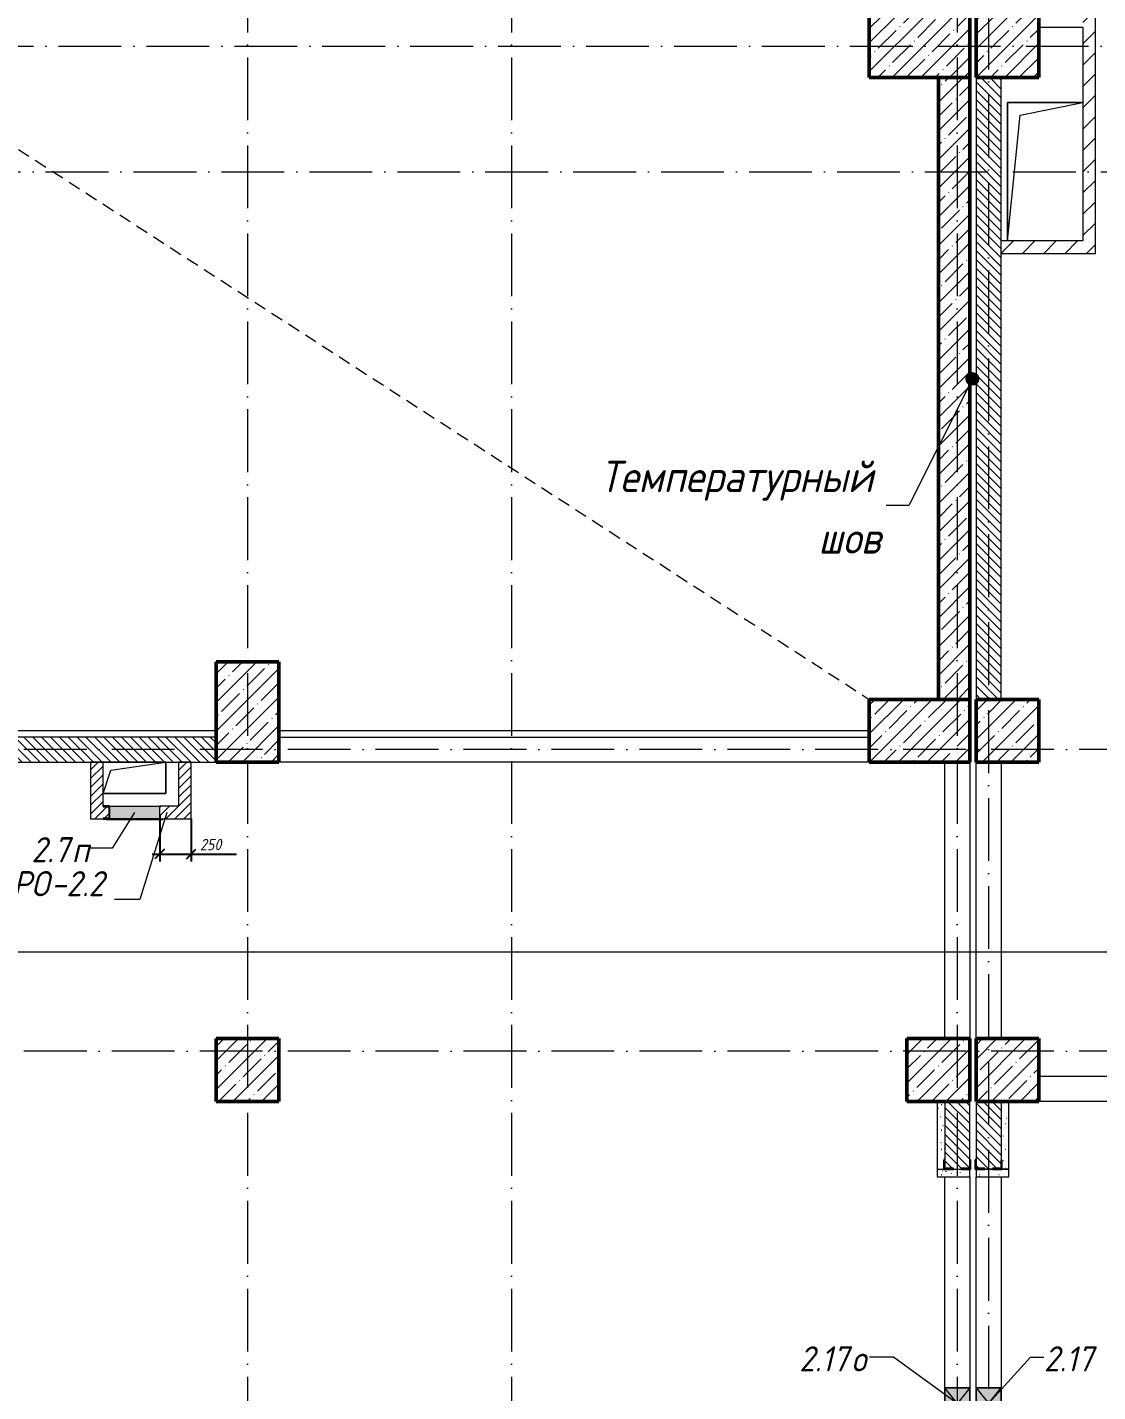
# Model space of a CAD drawing. Header units: millimetres. Extents: x -401725 to 250493, y 305116 to 802890.
# Drawn here: x 51537 to 60059, y 386775 to 397636 of the extents above; entities that cross this region are included whole.
import ezdxf

# ---------------------------------------------------------------- set-up
doc = ezdxf.new("R2010")
doc.units = ezdxf.units.MM
doc.linetypes.add('200_ШТРИХ_ш1п0_6_', pattern=[160, 100, -60])
doc.linetypes.add('50_200_ШТРИХ_1Т_ш5_п1_п1_', pattern=[700, 500, -100, 0, -100])
for name, color, linetype, lineweight in [('A-____-____-DIMS', 7, 'Continuous', 9), ('A-DETL-____-OTLN-3', 7, '200_ШТРИХ_ш1п0_6_', 9), ('A-DETL-GENF-OTLN', 7, 'Continuous', 9), ('A-FLOR-____-OTLN', 7, 'Continuous', 9), ('A-GENM-____-IDEN', 7, 'Continuous', 9), ('A-GENM-____-MCUT', 7, 'Continuous', 25), ('A-GENM-____-OTLN', 7, 'Continuous', 9), ('A-GENM-____-OTLN-1', 7, 'Continuous', 25), ('A-GLAZ-____-IDEN', 7, 'Continuous', 9), ('A-GLAZ-____-OTLN', 7, 'Continuous', 9), ('A-WALL-____-MCUT', 7, 'Continuous', 13), ('A-WALL-____-MCUT-2', 7, 'Continuous', 50), ('A-WALL-____-PATT-1', 7, 'Continuous', 9), ('A-WALL-FNSH-MCUT-1', 7, 'Continuous', 9), ('G-____-____-TEXT', 7, 'Continuous', 9), ('I-WALL-____-OTLN', 7, 'Continuous', 9), ('S-COLS-____-MCUT', 7, 'Continuous', 50), ('S-COLS-____-OTLN', 7, 'Continuous', 9), ('S-GRID-____-OTLN-1', 7, '50_200_ШТРИХ_1Т_ш5_п1_п1_', 9)]:
    doc.layers.add(name, color=color, linetype=linetype, lineweight=lineweight)
for name, color, linetype, lineweight, true_color in [('A-GLAZ-____-OTLN-1', 7, 'Continuous', 9, 0xc0c0c0), ('A-WALL-____-PATT-2', 7, 'Continuous', 9, 0x787878), ('G-____-____-SYMB-1', 9, 'Continuous', 9, 0x808080)]:
    doc.layers.add(name, color=color, linetype=linetype, lineweight=lineweight, true_color=true_color)
doc.styles.add('ISOCPEUR_I_11', font='isocpeui.ttf', dxfattribs={"width": 0.9, "height": 200})
doc.styles.add('ISOCPEUR_I_7', font='isocpeui.ttf', dxfattribs={"width": 0.9, "height": 90})
doc.styles.add('ISOCPEUR_I_9', font='isocpeui.ttf', dxfattribs={"width": 0.9, "height": 250})
doc.dimstyles.new('ISO-1_8_0_9К_СРЕДНИЙ_Кладочные_1', dxfattribs={"dimscale": 304.8, "dimtxt": 89.638306, "dimasz": 0.246063, "dimexe": 0.19685, "dimexo": 0, "dimgap": 0, "dimtad": 1, "dimdec": 3, "dimrnd": 0.001, "dimdsep": 46, "dimtxsty": 'ISOCPEUR_I_7', "dimblk1": 'OBLIQUE', "dimblk2": 'OBLIQUE', "dimsah": 1, "dimcen": 0.09, "dimdle": 0.19685, "dimazin": 0, "dimtfac": 1, "dimtdec": 4, "dimtix": 1, "dimtmove": 0, "dimatfit": 3, "dimfxl": 1, "dimtvp": 1, "dimtolj": 1, "dimtzin": 0, "dimarcsym": 2})
pattern_1 = [(45, (-15659.08, 321904.697), (-35.35534, 35.35534), [])]
pattern_2 = [(135, (-15659.08, 321904.697), (-35.35534, -35.35534), [])]
pattern_3 = [(45, (-15659.08, 321904.7), (-84.85281, 84.85281), [])]
pattern_4 = [(0, (-15659.08, 321904.697), (203.2, 50.8), [3.353, -149.047, 3.353, -149.047, -812.8]), (0, (-15659.08, 321904.697), (203.2, 50.8), [-304.8, 3.353, -301.447, 3.353, -149.047, -355.6]), (0, (-15659.08, 321904.697), (203.2, 50.8), [-762, 3.353, -98.247, 3.353, -250.647]), (120, (-15582.88, 321930.097), (-145.59409, 150.576362), [3.353, -149.047, 3.353, -149.047, -812.8]), (120, (-15582.88, 321930.097), (-145.59409, 150.576362), [-304.8, 3.353, -301.447, 3.353, -149.047, -355.6]), (120, (-15582.88, 321930.097), (-145.59409, 150.576362), [-762, 3.353, -98.247, 3.353, -250.647]), (240, (-15557.48, 322031.697), (-57.60591, -201.376362), [3.353, -149.047, 3.353, -149.047, -812.8]), (240, (-15557.48, 322031.697), (-57.60591, -201.376362), [-304.8, 3.353, -301.447, 3.353, -149.047, -355.6]), (240, (-15557.48, 322031.697), (-57.60591, -201.376362), [-762, 3.353, -98.247, 3.353, -250.647])]

# ---------------------------------------------------------------- blocks, each defined once
blk = doc.blocks.new('BSC_Колонна _Прямоугольная - 500х800-V83-АР1_План отверстий 2 этажа в осях 1-64_Ю-ЯЯ')
at = {"layer": 'S-COLS-____-OTLN'}
h = blk.add_hatch(dxfattribs=at)
h.set_pattern_fill('FP_96', color=256, style=0, pattern_type=2)
h.set_pattern_definition([(315, (-75581.04, 74300), (114.04925, 114.04925), []), (315, (-75581.04, 74185.95), (114.04925, 114.04925), [201.613, -40.323, 3.353, -36.97])])
h.paths.add_polyline_path([(-250, 400), (-250, -400), (250, -400), (250, 400)], flags=0)
at = {"layer": 'S-COLS-____-MCUT'}
for p, q in [((250, 400), (-250, 400)), ((-250, 400), (-250, -400)), ((250, -400), (250, 400)), ((-250, -400), (250, -400))]:
    blk.add_line(p, q, dxfattribs=at)
blk = doc.blocks.new('BSC_Колонна _Прямоугольная - 500х800-V84-АР1_План отверстий 2 этажа в осях 1-64_Ю-ЯЯ')
at = {"layer": 'S-COLS-____-OTLN'}
h = blk.add_hatch(dxfattribs=at)
h.set_pattern_fill('FP_97', color=256, style=0, pattern_type=2)
h.set_pattern_definition([(315, (-70131.04, 74300), (114.04925, 114.04925), []), (315, (-70131.04, 74185.95), (114.04925, 114.04925), [201.613, -40.323, 3.353, -36.97])])
h.paths.add_polyline_path([(-250, -400), (250, -400), (250, 400), (-250, 400), (-250, 80)], flags=0)
at = {"layer": 'S-COLS-____-MCUT'}
for p, q in [((250, 400), (-250, 400)), ((-250, 400), (-250, -400)), ((250, -400), (250, 400)), ((-250, -400), (250, -400))]:
    blk.add_line(p, q, dxfattribs=at)
blk = doc.blocks.new('BSC_Колонна _Прямоугольная - 500х800-V88-АР1_План отверстий 2 этажа в осях 1-64_Ю-ЯЯ')
at = {"layer": 'S-COLS-____-OTLN'}
h = blk.add_hatch(dxfattribs=at)
h.set_pattern_fill('FP_101', color=256, style=0, pattern_type=2)
h.set_pattern_definition([(225, (68950, 70281.04), (114.04925, -114.04925), []), (225, (68835.95, 70281.04), (114.04925, -114.04925), [201.613, -40.323, 3.353, -36.97])])
h.paths.add_polyline_path([(250, 400), (-250, 400), (-250, -400), (250, -400)], flags=0)
at = {"layer": 'S-COLS-____-MCUT'}
for p, q in [((250, 400), (-250, 400)), ((-250, 400), (-250, -400)), ((250, -400), (250, 400)), ((-250, -400), (250, -400))]:
    blk.add_line(p, q, dxfattribs=at)
blk = doc.blocks.new('BSC_Колонна _Прямоугольная - 500х500-V93-АР1_План отверстий 2 этажа в осях 1-64_Ю-ЯЯ')
at = {"layer": 'S-COLS-____-OTLN'}
h = blk.add_hatch(dxfattribs=at)
h.set_pattern_fill('FP_106', color=256, style=0, pattern_type=2)
h.set_pattern_definition([(45, (-75000, -75581.04), (-114.04925, 114.04925), []), (45, (-74885.95, -75581.04), (-114.04925, 114.04925), [201.613, -40.323, 3.353, -36.97])])
h.paths.add_polyline_path([(-250, -250), (250, -250), (250, 250), (-250, 250)], flags=0)
at = {"layer": 'S-COLS-____-MCUT'}
for p, q in [((250, 250), (-250, 250)), ((-250, 250), (-250, -250)), ((250, -250), (250, 250)), ((-250, -250), (250, -250))]:
    blk.add_line(p, q, dxfattribs=at)
blk = doc.blocks.new('BSC_Колонна _Прямоугольная - 500х500-V94-АР1_План отверстий 2 этажа в осях 1-64_Ю-ЯЯ')
at = {"layer": 'S-COLS-____-OTLN'}
h = blk.add_hatch(dxfattribs=at)
h.set_pattern_fill('FP_107', color=256, style=0, pattern_type=2)
h.set_pattern_definition([(45, (-75000, -70131.04), (-114.04925, 114.04925), []), (45, (-74885.95, -70131.04), (-114.04925, 114.04925), [201.613, -40.323, 3.353, -36.97])])
h.paths.add_polyline_path([(-250, -250), (250, -250), (250, 250), (-250, 250), (-250, 9)], flags=0)
at = {"layer": 'S-COLS-____-MCUT'}
for p, q in [((250, 250), (-250, 250)), ((-250, 250), (-250, -250)), ((250, -250), (250, 250)), ((-250, -250), (250, -250))]:
    blk.add_line(p, q, dxfattribs=at)
blk = doc.blocks.new('BSC_Колонна _Прямоугольная - 500х500-V144-АР1_План отверстий 2 этажа в осях 1-64_Ю-ЯЯ')
at = {"layer": 'S-COLS-____-OTLN'}
h = blk.add_hatch(dxfattribs=at)
h.set_pattern_fill('FP_157', color=256, style=0, pattern_type=2)
h.set_pattern_definition([(45, (-75000, -67431.04), (-114.04925, 114.04925), []), (45, (-74885.95, -67431.04), (-114.04925, 114.04925), [201.613, -40.323, 3.353, -36.97])])
h.paths.add_polyline_path([(-250, -250), (250, -250), (250, 250), (-250, 250)], flags=0)
at = {"layer": 'S-COLS-____-MCUT'}
for p, q in [((250, 250), (-250, 250)), ((-250, 250), (-250, -250)), ((250, -250), (250, 250)), ((-250, -250), (250, -250))]:
    blk.add_line(p, q, dxfattribs=at)
blk = doc.blocks.new('BSC_Колонна _Прямоугольная - 500х500-V145-АР1_План отверстий 2 этажа в осях 1-64_Ю-ЯЯ')
at = {"layer": 'S-COLS-____-OTLN'}
h = blk.add_hatch(dxfattribs=at)
h.set_pattern_fill('FP_158', color=256, style=0, pattern_type=2)
h.set_pattern_definition([(45, (-74450, -67431.04), (-114.04925, 114.04925), []), (45, (-74335.95, -67431.04), (-114.04925, 114.04925), [201.613, -40.323, 3.353, -36.97])])
h.paths.add_polyline_path([(-250, -250), (250, -250), (250, 250), (-250, 250)], flags=0)
at = {"layer": 'S-COLS-____-MCUT'}
for p, q in [((250, 250), (-250, 250)), ((-250, 250), (-250, -250)), ((250, -250), (250, 250)), ((-250, -250), (250, -250))]:
    blk.add_line(p, q, dxfattribs=at)
blk = doc.blocks.new('BSC_Колонна _Прямоугольная - 500х500-V146-АР1_План отверстий 2 этажа в осях 1-64_Ю-ЯЯ')
at = {"layer": 'S-COLS-____-OTLN'}
h = blk.add_hatch(dxfattribs=at)
h.set_pattern_fill('FP_159', color=256, style=0, pattern_type=2)
h.set_pattern_definition([(45, (-68950, -67431.04), (-114.04925, 114.04925), []), (45, (-68835.95, -67431.04), (-114.04925, 114.04925), [201.613, -40.323, 3.353, -36.97])])
h.paths.add_polyline_path([(-250, -250), (250, -250), (250, 250), (-250, 250)], flags=0)
at = {"layer": 'S-COLS-____-MCUT'}
for p, q in [((250, 250), (-250, 250)), ((-250, 250), (-250, -250)), ((250, -250), (250, 250)), ((-250, -250), (250, -250))]:
    blk.add_line(p, q, dxfattribs=at)
blk = doc.blocks.new('Фахверк_СКБ_Уголок - 200_3550-28267367-АР1_План отверстий 2 этажа в осях 1-64_Ю-ЯЯ')
at = {"layer": 'A-GENM-____-MCUT'}
for p, q in [((200, 156), (125, 156)), ((125, 156), (125, 81)), ((131, 81), (131, 150)), ((131, 150), (200, 150)), ((200, 150), (200, 156)), ((125, 81), (131, 81)), ((131, 19), (125, 19)), ((125, 19), (125, -56)), ((131, -50), (131, 19)), ((125, -56), (200, -56)), ((200, -50), (131, -50)), ((200, -56), (200, -50))]:
    blk.add_line(p, q, dxfattribs=at)
blk = doc.blocks.new('AR_Отверстие Ниша - Лючок-32403922-АР1_План отверстий 2 этажа в осях 1-64_Ю-ЯЯ')
at = {"layer": 'A-GLAZ-____-OTLN'}
blk.add_hatch(color=256, dxfattribs=at).paths.add_polyline_path([(-200, 50), (-200, -50), (200, -50), (200, 50)], flags=0)
for p, q in [((-200, 50), (200, 50)), ((-200, -50), (-200, 50)), ((200, -50), (-200, -50))]:
    blk.add_line(p, q, dxfattribs=at)
blk = doc.blocks.new('Л_Общий_Лючок - Лючок-29741325-АР1_План отверстий 2 этажа в осях 1-64_Ю-ЯЯ')
at = {"layer": 'A-GLAZ-____-OTLN-1'}
blk.add_hatch(color=256, dxfattribs=at).paths.add_polyline_path([(-3, -6), (424, -6), (424, 0), (-24, 0), (-24, -6)], flags=0)
at = {"layer": 'A-GLAZ-____-OTLN'}
for p, q in [((-24, 0), (-24, -6)), ((424, 0), (424, -6)), ((-24, -6), (424, -6))]:
    blk.add_line(p, q, dxfattribs=at)
blk = doc.blocks.new('154_Фахверк_СКБ_Швеллер - Тип_100_3960_зеркало-29769493-АР1_План отверстий 2 этажа в осях 1-64_Ю-ЯЯ')
at = {"layer": 'A-GENM-____-MCUT'}
for p, q in [((175, 50), (125, 50)), ((125, 50), (125, -50)), ((128, 47), (175, 47)), ((128, -47), (128, 47)), ((175, 47), (175, 50)), ((125, -50), (175, -50)), ((175, -47), (128, -47)), ((175, -50), (175, -47))]:
    blk.add_line(p, q, dxfattribs=at)
blk = doc.blocks.new('AR_Отверстие прямоугольное _в плите_ - AR_Отверстие прямоугольное _в плите_-V163-АР1_План отверстий 2 этажа в осях 1-64_Ю-ЯЯ')
at = {"layer": 'A-GENM-____-OTLN'}
for p, q in [((250, 125), (-250, 125)), ((-188, 63), (250, 125)), ((250, -125), (250, 125)), ((-250, -125), (-188, 63)), ((-250, -125), (250, -125))]:
    blk.add_line(p, q, dxfattribs=at)
blk = doc.blocks.new('AR_Отверстие прямоугольное _в плите_ - AR_Отверстие прямоугольное _в плите_-V198-АР1_План отверстий 2 этажа в осях 1-64_Ю-ЯЯ')
at = {"layer": 'A-GENM-____-OTLN'}
for p, q in [((300, 550), (-300, 550)), ((-300, 550), (-300, -550)), ((-200, 450), (300, 550)), ((-300, -550), (-200, 450))]:
    blk.add_line(p, q, dxfattribs=at)
blk = doc.blocks.new('AR_Отверстие прямоугольное _в стене__БезПР - AR_Отверстие прямоугольное _в стене__БезПР-36392898-АР1_План отверстий 2 этажа в осях 1-64_Ю-ЯЯ')
at = {"layer": 'A-GLAZ-____-OTLN'}
blk.add_hatch(color=256, dxfattribs=at).paths.add_polyline_path([(125, 100), (-125, 100), (-125, -100), (125, -100)], flags=0)
at = {"layer": 'A-DETL-GENF-OTLN'}
for p, q in [((-125, -100), (-125, 100)), ((-125, 100), (125, 100)), ((125, 100), (-125, -100)), ((-125, 100), (125, -100)), ((125, 100), (-125, 100)), ((-125, 100), (-125, -100)), ((125, 100), (125, -100)), ((125, -100), (125, 100)), ((125, -100), (-125, -100)), ((-125, -100), (125, -100))]:
    blk.add_line(p, q, dxfattribs=at)
blk = doc.blocks.new('_Oblique')
at = {"color": 0, "linetype": 'ByBlock', "lineweight": -2}
blk.add_line((-0.5, -0.5), (0.5, 0.5), dxfattribs=at)
blk = doc.blocks.new('*D9021')
at = {"layer": 'A-____-____-DIMS', "color": 0, "lineweight": -2, "transparency": 16777216}
for p, q in [((52591, 391373), (52591, 390995)), ((52841, 391336), (52841, 390995)), ((52531, 391055), (52841, 391055)), ((52841, 391055), (53203, 391055))]:
    blk.add_line(p, q, dxfattribs=at)
at = {"layer": 'Defpoints', "color": 0, "transparency": 16777216}
for p in [(52591, 391373), (52841, 391336), (52841, 391055)]:
    blk.add_point(p, dxfattribs=at)
at = {"layer": 'A-____-____-DIMS', "color": 0, "lineweight": -2, "transparency": 16777216, "xscale": 75, "yscale": 75, "zscale": 75, "rotation": 180}
blk.add_blockref('_Oblique', (52591, 391055), dxfattribs=at)
at = {"layer": 'A-____-____-DIMS', "color": 0, "lineweight": -2, "transparency": 16777216, "xscale": 75, "yscale": 75, "zscale": 75}
blk.add_blockref('_Oblique', (52841, 391055), dxfattribs=at)
at = {"layer": 'A-____-____-DIMS', "color": 0, "transparency": 16777216, "insert": (52912, 391175), "char_height": 90, "width": 409.58, "attachment_point": 1, "line_spacing_factor": 1.149209, "style": 'ISOCPEUR_I_7'}
blk.add_mtext('\\A1;250', dxfattribs=at)

msp = doc.modelspace()

# ---------------------------------------------------------------- hatches: boundary and pattern name
at = {"layer": 'A-WALL-____-PATT-1'}
h = msp.add_hatch(dxfattribs=at)
h.set_pattern_fill('FP_4', color=256, style=0, pattern_type=2)
h.set_pattern_definition(pattern_3)
h.paths.add_polyline_path([(59940.9187, 395835.7392), (60040.9187, 395835.7392), (60040.9187, 397735.7392), (59940.9187, 397735.7392), (59940.9187, 395935.7392)], flags=0)
h = msp.add_hatch(dxfattribs=at)
h.set_pattern_fill('FP_13', color=256, style=0, pattern_type=2)
h.set_pattern_definition([(45, (-15659.08, 321904.7), (-114.04925, 114.04925), []), (45, (-15545.03, 321904.7), (-114.04925, 114.04925), [201.612, -40.322, 3.353, -36.97])])
h.paths.add_polyline_path([(59040.9187, 392285.7392), (59040.9187, 397235.7392), (58790.9187, 397235.7392), (58790.9187, 392285.7392)], flags=0)
h = msp.add_hatch(dxfattribs=at)
h.set_pattern_fill('FP_6', color=256, style=0, pattern_type=2)
h.set_pattern_definition(pattern_2)
h.paths.add_polyline_path([(59290.9187, 392285.7392), (59290.9187, 397235.7392), (59090.9187, 397235.7392), (59090.9187, 392285.7392)], flags=0)
h = msp.add_hatch(dxfattribs=at)
h.set_pattern_fill('FP_4', color=256, style=0, pattern_type=2)
h.set_pattern_definition(pattern_3)
h.paths.add_polyline_path([(59940.9187, 395835.7392), (59940.9187, 395935.7392), (59290.9187, 395935.7392), (59290.9187, 395835.7392)], flags=0)
h = msp.add_hatch(dxfattribs=at)
h.set_pattern_fill('FP_6', color=256, style=0, pattern_type=2)
h.set_pattern_definition(pattern_2)
h.paths.add_polyline_path([(53040.9187, 391785.7392), (53040.9187, 391985.7392), (47590.9187, 391985.7392), (47590.9187, 391785.7392), (51490.763, 391785.7392)], flags=0)
h = msp.add_hatch(dxfattribs=at)
h.set_pattern_fill('FP_5', color=256, style=0, pattern_type=2)
h.set_pattern_definition(pattern_1)
h.paths.add_polyline_path([(52140.9187, 391435.7392), (52140.9187, 391785.7392), (52040.9187, 391785.7392), (52040.9187, 391435.7392)], flags=0)
h = msp.add_hatch(dxfattribs=at)
h.set_pattern_fill('FP_5', color=256, style=0, pattern_type=2)
h.set_pattern_definition(pattern_1)
h.paths.add_polyline_path([(52840.9187, 391335.7392), (52840.9187, 391785.7392), (52740.9187, 391785.7392), (52740.9187, 391335.7392)], flags=0)
h = msp.add_hatch(dxfattribs=at)
h.set_pattern_fill('FP_5', color=256, style=0, pattern_type=2)
h.set_pattern_definition(pattern_1)
h.paths.add_polyline_path([(52140.9187, 391335.7392), (52140.9187, 391338.7392), (52187.9187, 391338.7392), (52187.9187, 391432.7392), (52140.9187, 391432.7392), (52140.9187, 391435.7392), (52040.9187, 391435.7392), (52040.9187, 391335.7392)], flags=0)
h.paths.add_polyline_path([(52740.9187, 391335.7392), (52740.9187, 391435.7392), (52590.9187, 391435.7392), (52590.9187, 391335.7392)], flags=0)
h = msp.add_hatch(dxfattribs=at)
h.set_pattern_fill('FP_6', color=256, style=0, pattern_type=2)
h.set_pattern_definition(pattern_2)
h.paths.add_polyline_path([(59040.9187, 385085.7392), (59040.9187, 386319.7392), (58971.9187, 386319.7392), (58971.9187, 386325.7392), (58909.9187, 386325.7392), (58909.9187, 386319.7392), (58840.9187, 386319.7392), (58840.9187, 385085.7392)], flags=0)
h.paths.add_polyline_path([(58971.9187, 388545.7392), (58971.9187, 388551.7392), (59040.9187, 388551.7392), (59040.9187, 389085.7392), (58840.9187, 389085.7392), (58840.9187, 388551.7392), (58909.9187, 388551.7392), (58909.9187, 388545.7392)], flags=0)
h = msp.add_hatch(dxfattribs=at)
h.set_pattern_fill('FP_6', color=256, style=0, pattern_type=2)
h.set_pattern_definition(pattern_2)
h.paths.add_polyline_path([(59290.9187, 385085.7392), (59290.9187, 386319.7392), (59221.9187, 386319.7392), (59221.9187, 386325.7392), (59159.9187, 386325.7392), (59159.9187, 386319.7392), (59090.9187, 386319.7392), (59090.9187, 385085.7392)], flags=0)
h.paths.add_polyline_path([(59221.9187, 388545.7392), (59221.9187, 388551.7392), (59290.9187, 388551.7392), (59290.9187, 389085.7392), (59090.9187, 389085.7392), (59090.9187, 388551.7392), (59159.9187, 388551.7392), (59159.9187, 388545.7392)], flags=0)
at = {"layer": 'A-WALL-____-PATT-2'}
h = msp.add_hatch(dxfattribs=at)
h.set_pattern_fill('FP_165', color=256, style=0, pattern_type=2)
h.set_pattern_definition(pattern_4)
h.paths.add_polyline_path([(58840.9187, 385085.7392), (58840.9187, 386250.7392), (58834.9187, 386250.7392), (58834.9187, 386325.7392), (58780.9187, 386325.7392), (58780.9187, 385085.7392)], flags=0)
h.paths.add_polyline_path([(58780.9187, 388545.7392), (58834.9187, 388545.7392), (58834.9187, 388620.7392), (58840.9187, 388620.7392), (58840.9187, 389085.7392), (58780.9187, 389085.7392), (58780.9187, 388551.7392)], flags=0)
h = msp.add_hatch(dxfattribs=at)
h.set_pattern_fill('FP_165', color=256, style=0, pattern_type=2)
h.set_pattern_definition(pattern_4)
h.paths.add_polyline_path([(59296.9187, 386185.7392), (59350.9187, 386185.7392), (59350.9187, 386325.7392), (59296.9187, 386325.7392), (59296.9187, 386250.7392), (59290.9187, 386250.7392), (59290.9187, 386185.7392)], flags=0)
h.paths.add_polyline_path([(59296.9187, 388545.7392), (59350.9187, 388545.7392), (59350.9187, 389085.7392), (59290.9187, 389085.7392), (59290.9187, 388620.7392), (59296.9187, 388620.7392), (59296.9187, 388551.7392)], flags=0)
h = msp.add_hatch(dxfattribs=at)
h.set_pattern_fill('FP_165', color=256, style=0, pattern_type=2)
h.set_pattern_definition(pattern_4)
h.paths.add_polyline_path([(58840.9187, 388485.7392), (59040.9187, 388485.7392), (59040.9187, 388545.7392), (58780.9187, 388545.7392), (58780.9187, 388485.7392), (58834.9187, 388485.7392)], flags=0)
h = msp.add_hatch(dxfattribs=at)
h.set_pattern_fill('FP_165', color=256, style=0, pattern_type=2)
h.set_pattern_definition(pattern_4)
h.paths.add_polyline_path([(59296.9187, 388485.7392), (59350.9187, 388485.7392), (59350.9187, 388545.7392), (59090.9187, 388545.7392), (59090.9187, 388485.7392), (59290.9187, 388485.7392)], flags=0)
at = {"layer": 'G-____-____-TEXT'}
h = msp.add_hatch(color=256, dxfattribs=at)
edge = h.paths.add_edge_path(flags=0)
edge.add_arc((59061.429, 394837.038), 50, 0, 360)

# ---------------------------------------------------------------- linework, layer by layer
at = {"layer": 'A-DETL-____-OTLN-3'}
msp.add_line((35340.9187, 407085.7392), (58240.9187, 392285.7392), dxfattribs=at)
at = {"layer": 'A-FLOR-____-OTLN'}
for p, q in [((59340.9187, 397035.7392), (59940.9187, 397035.7392)), ((59340.9187, 395935.7392), (59340.9187, 397035.7392)), ((53040.9187, 392035.7392), (47590.9187, 392035.7392)), ((58240.9187, 392035.7392), (53540.9187, 392035.7392)), ((52140.9187, 391785.3917), (52640.9187, 391785.3917)), ((52640.9187, 391785.3917), (52640.9187, 391535.3917)), ((52640.9187, 391535.3917), (52140.9187, 391535.3917))]:
    msp.add_line(p, q, dxfattribs=at)
at = {"layer": 'A-GENM-____-IDEN'}
for p, q in [((52647.8624, 391385.7392), (52433.8518, 390691.7186)), ((52433.8518, 390691.7186), (52231.8717, 390691.7186))]:
    msp.add_line(p, q, dxfattribs=at)
at = {"layer": 'A-GLAZ-____-IDEN'}
for p, q in [((52390.9187, 391385.7392), (52212.4589, 391101.686)), ((52212.4589, 391101.686), (52033.999, 391101.686)), ((58433.2326, 387048.8282), (58241.9415, 387048.8282)), ((58940.9187, 386680.7392), (58433.2326, 387048.8282)), ((59190.9187, 386680.7392), (59524.6139, 387048.8282)), ((59524.6139, 387048.8282), (59630.9338, 387048.8282))]:
    msp.add_line(p, q, dxfattribs=at)
at = {"layer": 'A-WALL-____-MCUT'}
for p, q in [((59090.9187, 397235.7392), (59090.9187, 392285.7392)), ((59290.9187, 392285.7392), (59290.9187, 397235.7392)), ((53040.9187, 391985.7392), (47590.9187, 391985.7392)), ((47590.9187, 391785.7392), (53040.9187, 391785.7392)), ((58840.9187, 389085.7392), (58840.9187, 388620.7392)), ((59040.9187, 388620.7392), (59040.9187, 389085.7392)), ((59090.9187, 389085.7392), (59090.9187, 388620.7392)), ((59290.9187, 389085.7392), (59290.9187, 389085.7392)), ((59290.9187, 389085.7392), (59290.9187, 388620.7392)), ((58909.9187, 388545.7392), (58971.9187, 388545.7392)), ((59159.9187, 388545.7392), (59221.9187, 388545.7392))]:
    msp.add_line(p, q, dxfattribs=at)
at = {"layer": 'A-WALL-____-MCUT-2'}
for p, q in [((58790.9187, 397235.7392), (58790.9187, 392285.7392)), ((59040.9187, 392285.7392), (59040.9187, 397235.7392))]:
    msp.add_line(p, q, dxfattribs=at)
at = {"layer": 'A-WALL-FNSH-MCUT-1'}
for p, q in [((60040.9187, 395835.7392), (60040.9187, 397735.7392)), ((59590.9187, 397635.7392), (59940.9187, 397635.7392)), ((59940.9187, 397635.7392), (59940.9187, 395935.7392)), ((59940.9187, 395935.7392), (59290.9187, 395935.7392)), ((59290.9187, 395835.7392), (60040.9187, 395835.7392)), ((52140.9187, 391785.7392), (52040.9187, 391785.7392)), ((52040.9187, 391785.7392), (52040.9187, 391335.7392)), ((52140.9187, 391435.7392), (52140.9187, 391785.7392)), ((52740.9187, 391785.7392), (52740.9187, 391435.7392)), ((52840.9187, 391785.7392), (52740.9187, 391785.7392)), ((52840.9187, 391335.7392), (52840.9187, 391785.7392)), ((52740.9187, 391435.7392), (52590.9187, 391435.7392)), ((52040.9187, 391335.7392), (52140.9187, 391335.7392)), ((52590.9187, 391335.7392), (52840.9187, 391335.7392)), ((58780.9187, 389085.7392), (58780.9187, 388485.7392)), ((59350.9187, 388545.7392), (59350.9187, 389085.7392)), ((58780.9187, 388545.7392), (58834.9187, 388545.7392)), ((59040.9187, 388485.7392), (59040.9187, 388545.7392)), ((59090.9187, 388545.7392), (59090.9187, 388485.7392)), ((59221.9187, 388545.7392), (59159.9187, 388545.7392)), ((59296.9187, 388545.7392), (59350.9187, 388545.7392)), ((59350.9187, 388545.7392), (59296.9187, 388545.7392)), ((59350.9187, 388485.7392), (59350.9187, 388545.7392)), ((58780.9187, 388485.7392), (59040.9187, 388485.7392)), ((59090.9187, 388485.7392), (59350.9187, 388485.7392))]:
    msp.add_line(p, q, dxfattribs=at)
at = {"layer": 'G-____-____-SYMB-1'}
msp.add_line((-20469.6177, 390275.7392), (89011.1097, 390275.7392), dxfattribs=at)
at = {"layer": 'G-____-____-TEXT'}
for p, q in [((59061.429, 394837.038), (58554.3725, 393829.6546)), ((58554.3725, 393829.6546), (58374.6845, 393829.6546))]:
    msp.add_line(p, q, dxfattribs=at)
msp.add_circle((59061.429, 394837.038), 50, dxfattribs=at)
at = {"layer": 'I-WALL-____-OTLN'}
for p, q in [((53540.9187, 391985.7392), (58240.9187, 391985.7392)), ((58240.9187, 391785.7392), (53540.9187, 391785.7392)), ((58840.9187, 389585.7392), (58840.9187, 391785.7392)), ((59040.9187, 391785.7392), (59040.9187, 389585.7392)), ((59090.9187, 389585.7392), (59090.9187, 391785.7392)), ((59290.9187, 391785.7392), (59290.9187, 389585.7392)), ((59590.9187, 389285.7392), (61840.9187, 389285.7392)), ((61840.9187, 389085.7392), (59590.9187, 389085.7392)), ((58840.9187, 386805.7392), (58840.9187, 388485.7392)), ((59040.9187, 388485.7392), (59040.9187, 386805.7392)), ((59090.9187, 386805.7392), (59090.9187, 388485.7392)), ((59290.9187, 388485.7392), (59290.9187, 386805.7392))]:
    msp.add_line(p, q, dxfattribs=at)
at = {"layer": 'S-GRID-____-OTLN-1'}
for p, q in [((53290.9187, 412797.5486), (53290.9187, 374796.285)), ((55390.9187, 412797.5486), (55390.9187, 361885.7392)), ((58940.9187, 412797.5486), (58940.9187, 361885.7392)), ((59190.9187, 412502.7021), (59190.9187, 362195.6966)), ((33582.9364, 397485.7392), (88415.3253, 397485.7392)), ((18778.3647, 396485.7392), (88415.3253, 396485.7392)), ((88415.3253, 391885.7392), (33582.9364, 391885.7392)), ((88415.3253, 389485.7392), (-20327.8515, 389485.7392))]:
    msp.add_line(p, q, dxfattribs=at)

# ---------------------------------------------------------------- block references
at = {"layer": 'A-GENM-____-OTLN'}
for name, p in [('AR_Отверстие прямоугольное _в плите_ - AR_Отверстие прямоугольное _в плите_-V198-АР1_План отверстий 2 этажа в осях 1-64_Ю-ЯЯ', (59640.9187, 396485.7392)), ('AR_Отверстие прямоугольное _в плите_ - AR_Отверстие прямоугольное _в плите_-V163-АР1_План отверстий 2 этажа в осях 1-64_Ю-ЯЯ', (52390.9187, 391660.3917))]:
    msp.add_blockref(name, p, dxfattribs=at)
at = {"layer": 'A-GENM-____-OTLN-1'}
for name, p, rotation in [('154_Фахверк_СКБ_Швеллер - Тип_100_3960_зеркало-29769493-АР1_План отверстий 2 этажа в осях 1-64_Ю-ЯЯ', (52315.9187, 391385.7392), 180), ('Фахверк_СКБ_Уголок - 200_3550-28267367-АР1_План отверстий 2 этажа в осях 1-64_Ю-ЯЯ', (58990.9187, 388420.7392), 89.99999999999986), ('Фахверк_СКБ_Уголок - 200_3550-28267367-АР1_План отверстий 2 этажа в осях 1-64_Ю-ЯЯ', (59240.9187, 388420.7392), 90)]:
    msp.add_blockref(name, p, dxfattribs=dict(at, rotation=rotation))
at = {"layer": 'A-GLAZ-____-OTLN'}
for name, p, rotation in [('AR_Отверстие Ниша - Лючок-32403922-АР1_План отверстий 2 этажа в осях 1-64_Ю-ЯЯ', (52390.9187, 391385.7392), 180), ('AR_Отверстие прямоугольное _в стене__БезПР - AR_Отверстие прямоугольное _в стене__БезПР-36392898-АР1_План отверстий 2 этажа в осях 1-64_Ю-ЯЯ', (58940.9187, 386680.7392), 269.9999999999998), ('AR_Отверстие прямоугольное _в стене__БезПР - AR_Отверстие прямоугольное _в стене__БезПР-36392898-АР1_План отверстий 2 этажа в осях 1-64_Ю-ЯЯ', (59190.9187, 386680.7392), 90)]:
    msp.add_blockref(name, p, dxfattribs=dict(at, rotation=rotation))
msp.add_blockref('Л_Общий_Лючок - Лючок-29741325-АР1_План отверстий 2 этажа в осях 1-64_Ю-ЯЯ', (52190.9187, 391335.7392), dxfattribs=at)
at = {"layer": 'S-COLS-____-OTLN'}
for name, p, rotation in [('BSC_Колонна _Прямоугольная - 500х800-V83-АР1_План отверстий 2 этажа в осях 1-64_Ю-ЯЯ', (58640.9187, 397485.7392), 89.9999999999999), ('BSC_Колонна _Прямоугольная - 500х800-V88-АР1_План отверстий 2 этажа в осях 1-64_Ю-ЯЯ', (53290.9187, 392185.7392), 180), ('BSC_Колонна _Прямоугольная - 500х800-V84-АР1_План отверстий 2 этажа в осях 1-64_Ю-ЯЯ', (58640.9187, 392035.7392), 89.9999999999999)]:
    msp.add_blockref(name, p, dxfattribs=dict(at, rotation=rotation))
for name, p in [('BSC_Колонна _Прямоугольная - 500х500-V93-АР1_План отверстий 2 этажа в осях 1-64_Ю-ЯЯ', (59340.9187, 397485.7392)), ('BSC_Колонна _Прямоугольная - 500х500-V94-АР1_План отверстий 2 этажа в осях 1-64_Ю-ЯЯ', (59340.9187, 392035.7392)), ('BSC_Колонна _Прямоугольная - 500х500-V146-АР1_План отверстий 2 этажа в осях 1-64_Ю-ЯЯ', (53290.9187, 389335.7392)), ('BSC_Колонна _Прямоугольная - 500х500-V145-АР1_План отверстий 2 этажа в осях 1-64_Ю-ЯЯ', (58790.9187, 389335.7392)), ('BSC_Колонна _Прямоугольная - 500х500-V144-АР1_План отверстий 2 этажа в осях 1-64_Ю-ЯЯ', (59340.9187, 389335.7392))]:
    msp.add_blockref(name, p, dxfattribs=at)

# ---------------------------------------------------------------- texts
at = {"layer": 'A-GENM-____-IDEN', "char_height": 200, "attachment_point": 1, "style": 'ISOCPEUR_I_11'}
for s, insert, width in [('ПРО', (51261.465, 390918.8348), 562.784625), ('-2.2', (51725.8088, 390918.8348), 548.35425)]:
    msp.add_mtext(s, dxfattribs=dict(at, insert=insert, width=width))
at = {"layer": 'A-GLAZ-____-IDEN', "char_height": 200, "attachment_point": 1, "style": 'ISOCPEUR_I_11'}
for s, insert, width in [('2.7', (51569.9497, 391189.3006), 389.620125), ('\\fISOCPEUR|b0|i1|c204|p34|;\\W.9;п', (51891.4184, 391189.3006), 158.734125), ('2.17', (57682.4899, 387136.4428), 505.063125), ('2.17', (59630.9338, 387136.4428), 505.063125), ('\\fISOCPEUR|b0|i1|c204|p34|;\\W.9;о', (58099.2086, 387136.4428), 158.734125)]:
    msp.add_mtext(s, dxfattribs=dict(at, insert=insert, width=width))
at = {"layer": 'G-____-____-TEXT', "char_height": 250, "attachment_point": 1, "style": 'ISOCPEUR_I_9'}
for s, insert, width in [('Температурный', (56096.4902, 394185.5088), 2763.416813), ('шов', (57834.8027, 393696.0296), 656.582063)]:
    msp.add_mtext(s, dxfattribs=dict(at, insert=insert, width=width))

# ---------------------------------------------------------------- dimensions: what is measured, and where the dimension line sits
at = {"layer": 'A-____-____-DIMS'}
dim = msp.add_linear_dim(base=(52840.9187, 391054.8348), p1=(52590.9187, 391372.8988), p2=(52840.9187, 391335.7392), dimstyle='ISO-1_8_0_9К_СРЕДНИЙ_Кладочные_1', override={"dimpost": '<>', "dimfxl": 252.746586}, dxfattribs=at)
dim.commit()
dim.dimension.update_dxf_attribs({"geometry": '*D9021', "text_midpoint": (53117.1305, 391054.8348), "dimtype": 160})

doc.saveas('drawing.dxf')
